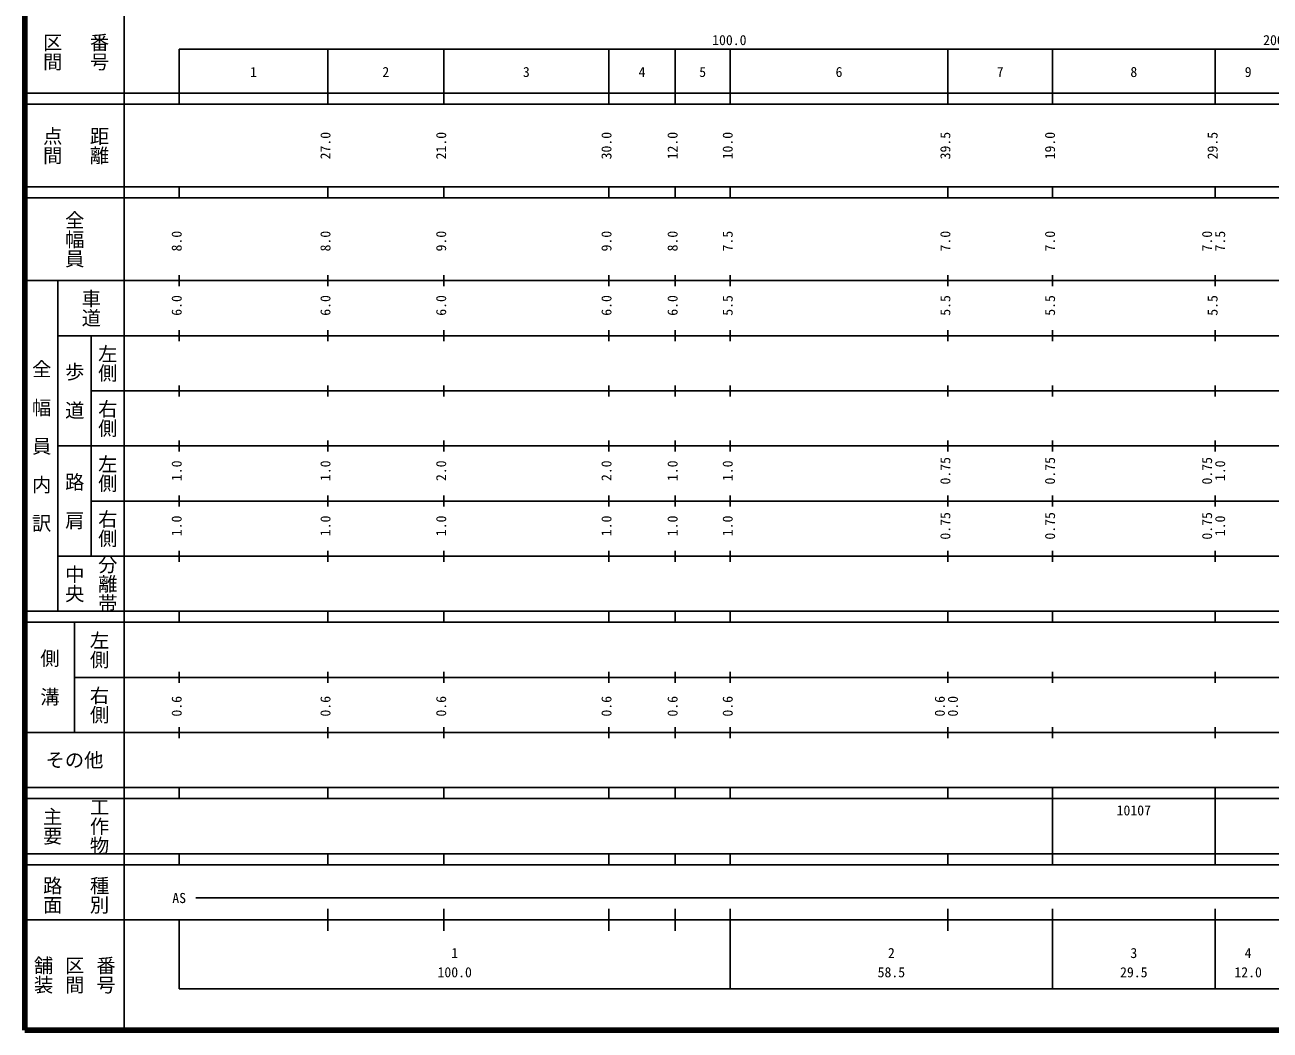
# Model space of a CAD drawing. Units: millimetres on the paper, enlarged 1000 times. Extents: x 40000 to 680000, y 20000 to 380000.
# Drawn here: x 40000 to 265983, y 20000 to 202409 of the extents above; entities that cross this region are included whole.
import ezdxf
from ezdxf.enums import TextEntityAlignment as Align

# ---------------------------------------------------------------- set-up
doc = ezdxf.new("R2010")
doc.units = ezdxf.units.MM
doc.header["$LTSCALE"] = 1000
doc.layers.add('M-TTL', color=2, linetype='Continuous', lineweight=140)
doc.layers.add('M-TTL-BAND', color=7, linetype='Continuous', lineweight=25)
doc.styles.add('@ＭＳ ゴシック', font='')
doc.styles.add('ＭＳ ゴシック', font='')
doc.styles.get('@ＭＳ ゴシック').set_extended_font_data('@MS Gothic')
doc.styles.get('ＭＳ ゴシック').set_extended_font_data('MS Gothic')

msp = doc.modelspace()

# ---------------------------------------------------------------- linework, layer by layer
at = {"layer": 'M-TTL'}
for p, q in [((40000, 380000), (40000, 20000)), ((40000, 20000), (680000, 20000))]:
    msp.add_line(p, q, dxfattribs=at)
at = {"layer": 'M-TTL-BAND'}
for p, q in [((58000, 370000), (58000, 20000)), ((68000, 198000), (579000, 198000)), ((68000, 198000), (68000, 188000)), ((95000, 188000), (95000, 198000)), ((116000, 188000), (116000, 198000)), ((146000, 188000), (146000, 198000)), ((158000, 188000), (158000, 198000)), ((168000, 188000), (168000, 198000)), ((207500, 188000), (207500, 198000)), ((226500, 188000), (226500, 198000)), ((256000, 188000), (256000, 198000)), ((40000, 190000), (579000, 190000)), ((40000, 188000), (579000, 188000)), ((40000, 173000), (579000, 173000)), ((68000, 171000), (68000, 173000)), ((95000, 171000), (95000, 173000)), ((116000, 171000), (116000, 173000)), ((146000, 171000), (146000, 173000)), ((158000, 171000), (158000, 173000)), ((168000, 171000), (168000, 173000)), ((207500, 171000), (207500, 173000)), ((226500, 171000), (226500, 173000)), ((256000, 171000), (256000, 173000)), ((40000, 171000), (579000, 171000)), ((40000, 156000), (579000, 156000)), ((46000, 96000), (46000, 156000)), ((68000, 155000), (68000, 157000)), ((95000, 155000), (95000, 157000)), ((116000, 155000), (116000, 157000)), ((146000, 155000), (146000, 157000)), ((158000, 155000), (158000, 157000)), ((168000, 155000), (168000, 157000)), ((207500, 155000), (207500, 157000)), ((226500, 155000), (226500, 157000)), ((256000, 155000), (256000, 157000)), ((68000, 145000), (68000, 147000)), ((95000, 145000), (95000, 147000)), ((116000, 145000), (116000, 147000)), ((146000, 145000), (146000, 147000)), ((158000, 145000), (158000, 147000)), ((168000, 145000), (168000, 147000)), ((207500, 145000), (207500, 147000)), ((226500, 145000), (226500, 147000)), ((256000, 145000), (256000, 147000)), ((46000, 146000), (579000, 146000)), ((52000, 146000), (52000, 106000)), ((52000, 136000), (579000, 136000)), ((68000, 135000), (68000, 137000)), ((95000, 135000), (95000, 137000)), ((116000, 135000), (116000, 137000)), ((146000, 135000), (146000, 137000)), ((158000, 135000), (158000, 137000)), ((168000, 135000), (168000, 137000)), ((207500, 135000), (207500, 137000)), ((226500, 135000), (226500, 137000)), ((256000, 135000), (256000, 137000)), ((68000, 125000), (68000, 127000)), ((95000, 125000), (95000, 127000)), ((116000, 125000), (116000, 127000)), ((146000, 125000), (146000, 127000)), ((158000, 125000), (158000, 127000)), ((168000, 125000), (168000, 127000)), ((207500, 125000), (207500, 127000)), ((226500, 125000), (226500, 127000)), ((256000, 125000), (256000, 127000)), ((46000, 126000), (579000, 126000)), ((52000, 116000), (579000, 116000)), ((68000, 115000), (68000, 117000)), ((95000, 115000), (95000, 117000)), ((116000, 115000), (116000, 117000)), ((146000, 115000), (146000, 117000)), ((158000, 115000), (158000, 117000)), ((168000, 115000), (168000, 117000)), ((207500, 115000), (207500, 117000)), ((226500, 115000), (226500, 117000)), ((256000, 115000), (256000, 117000)), ((68000, 105000), (68000, 107000)), ((95000, 105000), (95000, 107000)), ((116000, 105000), (116000, 107000)), ((146000, 105000), (146000, 107000)), ((158000, 105000), (158000, 107000)), ((168000, 105000), (168000, 107000)), ((207500, 105000), (207500, 107000)), ((226500, 105000), (226500, 107000)), ((256000, 105000), (256000, 107000)), ((46000, 106000), (579000, 106000)), ((40000, 96000), (579000, 96000)), ((68000, 94000), (68000, 96000)), ((95000, 94000), (95000, 96000)), ((116000, 94000), (116000, 96000)), ((146000, 94000), (146000, 96000)), ((158000, 94000), (158000, 96000)), ((168000, 94000), (168000, 96000)), ((207500, 94000), (207500, 96000)), ((226500, 94000), (226500, 96000)), ((256000, 94000), (256000, 96000)), ((40000, 94000), (579000, 94000)), ((49000, 94000), (49000, 74000)), ((49000, 84000), (579000, 84000)), ((68000, 83000), (68000, 85000)), ((95000, 83000), (95000, 85000)), ((116000, 83000), (116000, 85000)), ((146000, 83000), (146000, 85000)), ((158000, 83000), (158000, 85000)), ((168000, 83000), (168000, 85000)), ((207500, 83000), (207500, 85000)), ((226500, 83000), (226500, 85000)), ((256000, 83000), (256000, 85000)), ((68000, 73000), (68000, 75000)), ((95000, 73000), (95000, 75000)), ((116000, 73000), (116000, 75000)), ((146000, 73000), (146000, 75000)), ((158000, 73000), (158000, 75000)), ((168000, 73000), (168000, 75000)), ((207500, 73000), (207500, 75000)), ((226500, 73000), (226500, 75000)), ((256000, 73000), (256000, 75000)), ((40000, 74000), (579000, 74000)), ((40000, 64000), (579000, 64000)), ((68000, 62000), (68000, 64000)), ((95000, 62000), (95000, 64000)), ((116000, 62000), (116000, 64000)), ((146000, 62000), (146000, 64000)), ((158000, 62000), (158000, 64000)), ((168000, 62000), (168000, 64000)), ((207500, 62000), (207500, 64000)), ((226500, 62000), (226500, 64000)), ((256000, 62000), (256000, 64000)), ((40000, 62000), (579000, 62000)), ((226500, 52000), (226500, 62000)), ((256000, 52000), (256000, 62000)), ((40000, 52000), (579000, 52000)), ((68000, 50000), (68000, 52000)), ((95000, 50000), (95000, 52000)), ((116000, 50000), (116000, 52000)), ((146000, 50000), (146000, 52000)), ((158000, 50000), (158000, 52000)), ((168000, 50000), (168000, 52000)), ((207500, 50000), (207500, 52000)), ((226500, 50000), (226500, 52000)), ((256000, 50000), (256000, 52000)), ((40000, 50000), (579000, 50000)), ((71000, 44000), (565000, 44000)), ((95000, 38000), (95000, 42000)), ((116000, 38000), (116000, 42000)), ((146000, 38000), (146000, 42000)), ((158000, 38000), (158000, 42000)), ((168000, 27500), (168000, 42000)), ((207500, 38000), (207500, 42000)), ((226500, 27500), (226500, 42000)), ((256000, 27500), (256000, 42000)), ((40000, 40000), (579000, 40000)), ((68000, 40000), (68000, 27500)), ((68000, 27500), (579000, 27500))]:
    msp.add_line(p, q, dxfattribs=at)

# ---------------------------------------------------------------- texts
at = {"layer": 'M-TTL-BAND', "style": '@ＭＳ ゴシック'}
for s, p in [('区間', (45000, 197500)), ('番号', (53500, 197500)), ('点間', (45000, 180500)), ('距離', (53500, 180500)), ('全幅員', (49000, 163500)), ('車道', (52000, 151000)), ('左側', (55000, 141000)), ('全\u3000幅\u3000員\u3000内\u3000訳', (43000, 126000)), ('歩\u3000道', (49000, 136000)), ('右側', (55000, 131000)), ('左側', (55000, 121000)), ('路\u3000肩', (49000, 116000)), ('右側', (55000, 111000)), ('中央', (49000, 101000)), ('分離帯', (55000, 101000)), ('左側', (53500, 89000)), ('側\u3000溝', (44500, 84000)), ('右側', (53500, 79000)), ('工作物', (53500, 57000)), ('主要', (45000, 57000)), ('路面', (45000, 44500)), ('種別', (53500, 44500)), ('舗装', (43333, 30000)), ('区間', (49000, 30000)), ('番号', (54667, 30000))]:
    msp.add_text(s, height=2566, rotation=270, dxfattribs=at).set_placement(p, align=Align.MIDDLE_CENTER)
at = {"layer": 'M-TTL-BAND', "style": 'ＭＳ ゴシック'}
for s, p in [('100.0', (167844, 198195)), ('200.0', (267844, 198195)), ('1', (81500, 192405)), ('2', (105500, 192405)), ('3', (131000, 192405)), ('4', (152000, 192405)), ('5', (163000, 192405)), ('6', (187750, 192405)), ('7', (217000, 192405)), ('8', (241250, 192405)), ('9', (262000, 192405)), ('AS', (68000, 42500)), ('1', (118000, 32523)), ('2', (197250, 32523)), ('3', (241250, 32523)), ('4', (262000, 32523)), ('100.0', (118000, 29033)), ('58.5', (197250, 29033)), ('29.5', (241250, 29033)), ('12.0', (262000, 29033))]:
    msp.add_text(s, height=1833, dxfattribs=at).set_placement(p, align=Align.BOTTOM_CENTER)
for s, p in [('27.0', (96000, 180500)), ('21.0', (117000, 180500)), ('30.0', (147000, 180500)), ('12.0', (159000, 180500)), ('10.0', (169000, 180500)), ('39.5', (208500, 180500)), ('19.0', (227500, 180500)), ('29.5', (257000, 180500)), ('8.0', (69000, 163174)), ('8.0', (96000, 163174)), ('9.0', (117000, 163174)), ('9.0', (147000, 163174)), ('8.0', (159000, 163174)), ('7.5', (169000, 163174)), ('7.0', (208500, 163174)), ('7.0', (227500, 163174)), ('7.0', (256000, 163174)), ('7.5', (258370, 163174)), ('6.0', (69000, 151500)), ('6.0', (96000, 151500)), ('6.0', (117000, 151500)), ('6.0', (147000, 151500)), ('6.0', (159000, 151500)), ('5.5', (169000, 151500)), ('5.5', (208500, 151500)), ('5.5', (227500, 151500)), ('5.5', (257000, 151500)), ('1.0', (69000, 121500)), ('1.0', (96000, 121500)), ('2.0', (117000, 121500)), ('2.0', (147000, 121500)), ('1.0', (159000, 121500)), ('1.0', (169000, 121500)), ('0.75', (208500, 121500)), ('0.75', (227500, 121500)), ('0.75', (256000, 121500)), ('1.0', (258370, 121500)), ('1.0', (69000, 111500)), ('1.0', (96000, 111500)), ('1.0', (117000, 111500)), ('1.0', (147000, 111500)), ('1.0', (159000, 111500)), ('1.0', (169000, 111500)), ('0.75', (208500, 111500)), ('0.75', (227500, 111500)), ('0.75', (256000, 111500)), ('1.0', (258370, 111500)), ('0.6', (69000, 78764)), ('0.6', (96000, 78764)), ('0.6', (117000, 78764)), ('0.6', (147000, 78764)), ('0.6', (159000, 78764)), ('0.6', (169000, 78764)), ('0.6', (207500, 78764)), ('0.0', (209870, 78764))]:
    msp.add_text(s, height=1833, rotation=90, dxfattribs=at).set_placement(p, align=Align.BOTTOM_CENTER)
msp.add_text('その他', height=2566, dxfattribs=at).set_placement((49000, 69000), align=Align.MIDDLE_CENTER)
msp.add_text('10107', height=1833, dxfattribs=at).set_placement((238125, 58405), align=Align.BOTTOM_LEFT)

doc.saveas('drawing.dxf')
